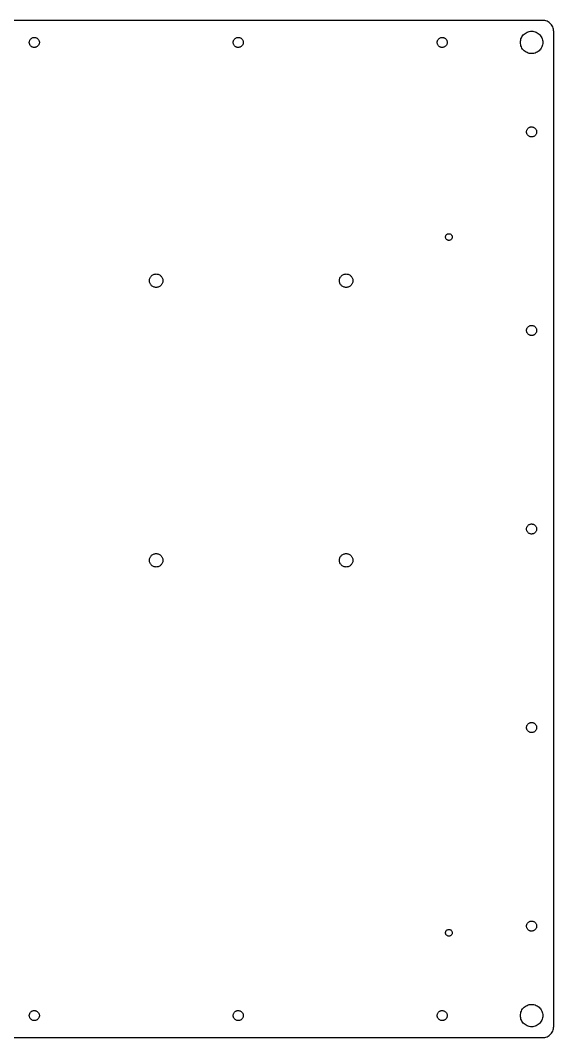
# Model space of a CAD drawing. Header units: metres. Extents: x -232 to 232, y -227 to 227.
# Drawn here: x -6.3 to 232.4, y -227.4 to 227.4 of the extents above; entities that cross this region are included whole.
import ezdxf

# ---------------------------------------------------------------- set-up
doc = ezdxf.new("R2010")
doc.units = ezdxf.units.M

msp = doc.modelspace()

# ---------------------------------------------------------------- linework, layer by layer
for p, q in [((227.375, 227.375), (-227.375, 227.375)), ((227.898, 227.348), (227.375, 227.375)), ((228.415, 227.266), (227.898, 227.348)), ((228.92, 227.13), (228.415, 227.266)), ((229.409, 226.943), (228.92, 227.13)), ((229.875, 226.705), (229.409, 226.943)), ((230.314, 226.42), (229.875, 226.705)), ((230.721, 226.091), (230.314, 226.42)), ((231.091, 225.721), (230.721, 226.091)), ((231.42, 225.314), (231.091, 225.721)), ((231.705, 224.875), (231.42, 225.314)), ((231.943, 224.409), (231.705, 224.875)), ((232.13, 223.92), (231.943, 224.409)), ((232.266, 223.415), (232.13, 223.92)), ((232.348, 222.898), (232.266, 223.415)), ((232.375, 222.375), (232.348, 222.898)), ((-2.1651, 218.112), (-2.08461, 218.347)), ((-2.08461, 218.347), (-1.97881, 218.571)), ((-1.97881, 218.571), (-1.849, 218.782)), ((-1.849, 218.782), (-1.69673, 218.978)), ((-1.69673, 218.978), (-1.52388, 219.155)), ((-1.52388, 219.155), (-1.33252, 219.313)), ((-1.33252, 219.313), (-1.125, 219.449)), ((-1.125, 219.449), (-0.90381, 219.56)), ((-0.90381, 219.56), (-0.67165, 219.647)), ((-0.67165, 219.647), (-0.43134, 219.708)), ((-0.43134, 219.708), (-0.18579, 219.742)), ((-0.18579, 219.742), (0.062, 219.749)), ((0.062, 219.749), (0.30904, 219.729)), ((0.30904, 219.729), (0.55234, 219.681)), ((0.55234, 219.681), (0.78892, 219.607)), ((0.78892, 219.607), (1.01595, 219.508)), ((1.01595, 219.508), (1.23062, 219.384)), ((1.23062, 219.384), (1.43037, 219.237)), ((1.43037, 219.237), (1.61275, 219.069)), ((1.61275, 219.069), (1.77556, 218.882)), ((1.77556, 218.882), (1.91681, 218.678)), ((1.91681, 218.678), (2.03479, 218.46)), ((2.03479, 218.46), (2.12808, 218.231)), ((89.0849, 218.112), (89.1654, 218.347)), ((89.1654, 218.347), (89.2712, 218.571)), ((89.2712, 218.571), (89.401, 218.782)), ((89.401, 218.782), (89.5533, 218.978)), ((89.5533, 218.978), (89.7261, 219.155)), ((89.7261, 219.155), (89.9175, 219.313)), ((89.9175, 219.313), (90.125, 219.449)), ((90.125, 219.449), (90.3462, 219.56)), ((90.3462, 219.56), (90.5783, 219.647)), ((90.5783, 219.647), (90.8186, 219.708)), ((90.8186, 219.708), (91.0642, 219.742)), ((91.0642, 219.742), (91.312, 219.749)), ((91.312, 219.749), (91.559, 219.729)), ((91.559, 219.729), (91.8023, 219.681)), ((91.8023, 219.681), (92.0389, 219.607)), ((92.0389, 219.607), (92.2659, 219.508)), ((92.2659, 219.508), (92.4806, 219.384)), ((92.4806, 219.384), (92.6804, 219.237)), ((92.6804, 219.237), (92.8628, 219.069)), ((92.8628, 219.069), (93.0256, 218.882)), ((93.0256, 218.882), (93.1668, 218.678)), ((93.1668, 218.678), (93.2848, 218.46)), ((93.2848, 218.46), (93.3781, 218.231)), ((180.335, 218.112), (180.415, 218.347)), ((180.415, 218.347), (180.521, 218.571)), ((180.521, 218.571), (180.651, 218.782)), ((180.651, 218.782), (180.803, 218.978)), ((180.803, 218.978), (180.976, 219.155)), ((180.976, 219.155), (181.167, 219.313)), ((181.167, 219.313), (181.375, 219.449)), ((181.375, 219.449), (181.596, 219.56)), ((181.596, 219.56), (181.828, 219.647)), ((181.828, 219.647), (182.069, 219.708)), ((182.069, 219.708), (182.314, 219.742)), ((182.314, 219.742), (182.562, 219.749)), ((182.562, 219.749), (182.809, 219.729)), ((182.809, 219.729), (183.052, 219.681)), ((183.052, 219.681), (183.289, 219.607)), ((183.289, 219.607), (183.516, 219.508)), ((183.516, 219.508), (183.731, 219.384)), ((183.731, 219.384), (183.93, 219.237)), ((183.93, 219.237), (184.113, 219.069)), ((184.113, 219.069), (184.276, 218.882)), ((184.276, 218.882), (184.417, 218.678)), ((184.417, 218.678), (184.535, 218.46)), ((184.535, 218.46), (184.628, 218.231)), ((217.527, 218.023), (217.609, 218.54)), ((217.609, 218.54), (217.745, 219.045)), ((217.745, 219.045), (217.932, 219.534)), ((217.932, 219.534), (218.17, 220)), ((218.17, 220), (218.455, 220.439)), ((218.455, 220.439), (218.784, 220.846)), ((218.784, 220.846), (219.154, 221.216)), ((219.154, 221.216), (219.561, 221.545)), ((219.561, 221.545), (220, 221.83)), ((220, 221.83), (220.466, 222.068)), ((220.466, 222.068), (220.955, 222.255)), ((220.955, 222.255), (221.46, 222.391)), ((221.46, 222.391), (221.977, 222.473)), ((221.977, 222.473), (222.5, 222.5)), ((222.5, 222.5), (223.023, 222.473)), ((223.023, 222.473), (223.54, 222.391)), ((223.54, 222.391), (224.045, 222.255)), ((224.045, 222.255), (224.534, 222.068)), ((224.534, 222.068), (225, 221.83)), ((225, 221.83), (225.439, 221.545)), ((225.439, 221.545), (225.846, 221.216)), ((225.846, 221.216), (226.216, 220.846)), ((226.216, 220.846), (226.545, 220.439)), ((226.545, 220.439), (226.83, 220)), ((226.83, 220), (227.068, 219.534)), ((227.068, 219.534), (227.255, 219.045)), ((227.255, 219.045), (227.391, 218.54)), ((227.391, 218.54), (227.473, 218.023)), ((232.375, -222.375), (232.375, 222.375)), ((-2.24658, 217.624), (-2.2193, 217.87)), ((-2.24658, 217.376), (-2.24658, 217.624)), ((-2.2193, 217.13), (-2.24658, 217.376)), ((-2.2193, 217.87), (-2.1651, 218.112)), ((-2.1651, 216.888), (-2.2193, 217.13)), ((-2.08461, 216.653), (-2.1651, 216.888)), ((-1.97881, 216.429), (-2.08461, 216.653)), ((-1.849, 216.218), (-1.97881, 216.429)), ((-1.69673, 216.022), (-1.849, 216.218)), ((-1.52388, 215.845), (-1.69673, 216.022)), ((-1.33252, 215.687), (-1.52388, 215.845)), ((-1.125, 215.551), (-1.33252, 215.687)), ((-0.90381, 215.44), (-1.125, 215.551)), ((-0.67165, 215.353), (-0.90381, 215.44)), ((-0.43134, 215.292), (-0.67165, 215.353)), ((-0.18579, 215.258), (-0.43134, 215.292)), ((0.062, 215.251), (-0.18579, 215.258)), ((0.30904, 215.271), (0.062, 215.251)), ((0.55234, 215.319), (0.30904, 215.271)), ((0.78892, 215.393), (0.55234, 215.319)), ((1.01595, 215.492), (0.78892, 215.393)), ((1.23062, 215.616), (1.01595, 215.492)), ((1.43037, 215.763), (1.23062, 215.616)), ((1.61275, 215.931), (1.43037, 215.763)), ((1.77556, 216.118), (1.61275, 215.931)), ((1.91681, 216.322), (1.77556, 216.118)), ((2.03479, 216.54), (1.91681, 216.322)), ((2.12808, 216.769), (2.03479, 216.54)), ((2.12808, 218.231), (2.19554, 217.992)), ((2.19554, 217.008), (2.12808, 216.769)), ((2.19554, 217.992), (2.23634, 217.748)), ((2.23634, 217.252), (2.19554, 217.008)), ((2.23634, 217.748), (2.25, 217.5)), ((2.25, 217.5), (2.23634, 217.252)), ((89.0034, 217.624), (89.0307, 217.87)), ((89.0034, 217.376), (89.0034, 217.624)), ((89.0307, 217.13), (89.0034, 217.376)), ((89.0307, 217.87), (89.0849, 218.112)), ((89.0849, 216.888), (89.0307, 217.13)), ((89.1654, 216.653), (89.0849, 216.888)), ((89.2712, 216.429), (89.1654, 216.653)), ((89.401, 216.218), (89.2712, 216.429)), ((89.5533, 216.022), (89.401, 216.218)), ((89.7261, 215.845), (89.5533, 216.022)), ((89.9175, 215.687), (89.7261, 215.845)), ((90.125, 215.551), (89.9175, 215.687)), ((90.3462, 215.44), (90.125, 215.551)), ((90.5783, 215.353), (90.3462, 215.44)), ((90.8186, 215.292), (90.5783, 215.353)), ((91.0642, 215.258), (90.8186, 215.292)), ((91.312, 215.251), (91.0642, 215.258)), ((91.559, 215.271), (91.312, 215.251)), ((91.8023, 215.319), (91.559, 215.271)), ((92.0389, 215.393), (91.8023, 215.319)), ((92.2659, 215.492), (92.0389, 215.393)), ((92.4806, 215.616), (92.2659, 215.492)), ((92.6804, 215.763), (92.4806, 215.616)), ((92.8628, 215.931), (92.6804, 215.763)), ((93.0256, 216.118), (92.8628, 215.931)), ((93.1668, 216.322), (93.0256, 216.118)), ((93.2848, 216.54), (93.1668, 216.322)), ((93.3781, 216.769), (93.2848, 216.54)), ((93.3781, 218.231), (93.4455, 217.992)), ((93.4455, 217.008), (93.3781, 216.769)), ((93.4455, 217.992), (93.4863, 217.748)), ((93.4863, 217.252), (93.4455, 217.008)), ((93.4863, 217.748), (93.5, 217.5)), ((93.5, 217.5), (93.4863, 217.252)), ((180.253, 217.624), (180.281, 217.87)), ((180.253, 217.376), (180.253, 217.624)), ((180.281, 217.13), (180.253, 217.376)), ((180.281, 217.87), (180.335, 218.112)), ((180.335, 216.888), (180.281, 217.13)), ((180.415, 216.653), (180.335, 216.888)), ((180.521, 216.429), (180.415, 216.653)), ((180.651, 216.218), (180.521, 216.429)), ((180.803, 216.022), (180.651, 216.218)), ((180.976, 215.845), (180.803, 216.022)), ((181.167, 215.687), (180.976, 215.845)), ((181.375, 215.551), (181.167, 215.687)), ((181.596, 215.44), (181.375, 215.551)), ((181.828, 215.353), (181.596, 215.44)), ((182.069, 215.292), (181.828, 215.353)), ((182.314, 215.258), (182.069, 215.292)), ((182.562, 215.251), (182.314, 215.258)), ((182.809, 215.271), (182.562, 215.251)), ((183.052, 215.319), (182.809, 215.271)), ((183.289, 215.393), (183.052, 215.319)), ((183.516, 215.492), (183.289, 215.393)), ((183.731, 215.616), (183.516, 215.492)), ((183.93, 215.763), (183.731, 215.616)), ((184.113, 215.931), (183.93, 215.763)), ((184.276, 216.118), (184.113, 215.931)), ((184.417, 216.322), (184.276, 216.118)), ((184.535, 216.54), (184.417, 216.322)), ((184.628, 216.769), (184.535, 216.54)), ((184.628, 218.231), (184.696, 217.992)), ((184.696, 217.008), (184.628, 216.769)), ((184.696, 217.992), (184.736, 217.748)), ((184.736, 217.252), (184.696, 217.008)), ((184.736, 217.748), (184.75, 217.5)), ((184.75, 217.5), (184.736, 217.252)), ((217.5, 217.5), (217.527, 218.023)), ((217.527, 216.977), (217.5, 217.5)), ((217.609, 216.46), (217.527, 216.977)), ((217.745, 215.955), (217.609, 216.46)), ((217.932, 215.466), (217.745, 215.955)), ((218.17, 215), (217.932, 215.466)), ((218.455, 214.561), (218.17, 215)), ((218.784, 214.154), (218.455, 214.561)), ((219.154, 213.784), (218.784, 214.154)), ((219.561, 213.455), (219.154, 213.784)), ((225.846, 213.784), (225.439, 213.455)), ((226.216, 214.154), (225.846, 213.784)), ((226.545, 214.561), (226.216, 214.154)), ((226.83, 215), (226.545, 214.561)), ((227.068, 215.466), (226.83, 215)), ((227.255, 215.955), (227.068, 215.466)), ((227.391, 216.46), (227.255, 215.955)), ((227.473, 216.977), (227.391, 216.46)), ((227.473, 218.023), (227.5, 217.5)), ((227.5, 217.5), (227.473, 216.977)), ((220, 213.17), (219.561, 213.455)), ((220.466, 212.932), (220, 213.17)), ((220.955, 212.745), (220.466, 212.932)), ((221.46, 212.609), (220.955, 212.745)), ((221.977, 212.527), (221.46, 212.609)), ((222.5, 212.5), (221.977, 212.527)), ((223.023, 212.527), (222.5, 212.5)), ((223.54, 212.609), (223.023, 212.527)), ((224.045, 212.745), (223.54, 212.609)), ((224.534, 212.932), (224.045, 212.745)), ((225, 213.17), (224.534, 212.932)), ((225.439, 213.455), (225, 213.17)), ((220.253, 177.624), (220.281, 177.87)), ((220.253, 177.376), (220.253, 177.624)), ((220.281, 177.13), (220.253, 177.376)), ((220.281, 177.87), (220.335, 178.112)), ((220.335, 178.112), (220.415, 178.347)), ((220.415, 178.347), (220.521, 178.571)), ((220.521, 178.571), (220.651, 178.782)), ((220.651, 178.782), (220.803, 178.978)), ((220.803, 178.978), (220.976, 179.155)), ((220.976, 179.155), (221.167, 179.313)), ((221.167, 179.313), (221.375, 179.449)), ((221.375, 179.449), (221.596, 179.56)), ((221.596, 179.56), (221.828, 179.647)), ((221.828, 179.647), (222.069, 179.708)), ((222.069, 179.708), (222.314, 179.742)), ((222.314, 179.742), (222.562, 179.749)), ((222.562, 179.749), (222.809, 179.729)), ((222.809, 179.729), (223.052, 179.681)), ((223.052, 179.681), (223.289, 179.607)), ((223.289, 179.607), (223.516, 179.508)), ((223.516, 179.508), (223.731, 179.384)), ((223.731, 179.384), (223.93, 179.237)), ((223.93, 179.237), (224.113, 179.069)), ((224.113, 179.069), (224.276, 178.882)), ((224.276, 178.882), (224.417, 178.678)), ((224.417, 178.678), (224.535, 178.46)), ((224.535, 178.46), (224.628, 178.231)), ((224.628, 178.231), (224.696, 177.992)), ((224.696, 177.992), (224.736, 177.748)), ((224.736, 177.748), (224.75, 177.5)), ((224.75, 177.5), (224.736, 177.252)), ((220.335, 176.888), (220.281, 177.13)), ((220.415, 176.653), (220.335, 176.888)), ((220.521, 176.429), (220.415, 176.653)), ((220.651, 176.218), (220.521, 176.429)), ((220.803, 176.022), (220.651, 176.218)), ((220.976, 175.845), (220.803, 176.022)), ((221.167, 175.687), (220.976, 175.845)), ((221.375, 175.551), (221.167, 175.687)), ((221.596, 175.44), (221.375, 175.551)), ((221.828, 175.353), (221.596, 175.44)), ((222.069, 175.292), (221.828, 175.353)), ((222.314, 175.258), (222.069, 175.292)), ((222.562, 175.251), (222.314, 175.258)), ((222.809, 175.271), (222.562, 175.251)), ((223.052, 175.319), (222.809, 175.271)), ((223.289, 175.393), (223.052, 175.319)), ((223.516, 175.492), (223.289, 175.393)), ((223.731, 175.616), (223.516, 175.492)), ((223.93, 175.763), (223.731, 175.616)), ((224.113, 175.931), (223.93, 175.763)), ((224.276, 176.118), (224.113, 175.931)), ((224.417, 176.322), (224.276, 176.118)), ((224.535, 176.54), (224.417, 176.322)), ((224.628, 176.769), (224.535, 176.54)), ((224.696, 177.008), (224.628, 176.769)), ((224.736, 177.252), (224.696, 177.008)), ((184.897, 131.874), (185.132, 131.954)), ((185.132, 131.954), (185.376, 131.995)), ((185.376, 131.995), (185.624, 131.995)), ((185.624, 131.995), (185.868, 131.954)), ((185.868, 131.954), (186.103, 131.874)), ((184, 130.5), (184.02, 130.747)), ((184.02, 130.253), (184, 130.5)), ((184.02, 130.747), (184.081, 130.987)), ((184.081, 130.013), (184.02, 130.253)), ((184.081, 130.987), (184.181, 131.214)), ((184.181, 129.786), (184.081, 130.013)), ((184.181, 131.214), (184.316, 131.421)), ((184.316, 129.579), (184.181, 129.786)), ((184.316, 131.421), (184.484, 131.604)), ((184.484, 129.396), (184.316, 129.579)), ((184.484, 131.604), (184.68, 131.756)), ((184.68, 129.244), (184.484, 129.396)), ((184.68, 131.756), (184.897, 131.874)), ((184.897, 129.126), (184.68, 129.244)), ((185.132, 129.046), (184.897, 129.126)), ((185.376, 129.005), (185.132, 129.046)), ((185.624, 129.005), (185.376, 129.005)), ((185.868, 129.046), (185.624, 129.005)), ((186.103, 129.126), (185.868, 129.046)), ((186.103, 131.874), (186.32, 131.756)), ((186.32, 129.244), (186.103, 129.126)), ((186.32, 131.756), (186.516, 131.604)), ((186.516, 129.396), (186.32, 129.244)), ((186.516, 131.604), (186.684, 131.421)), ((186.684, 129.579), (186.516, 129.396)), ((186.684, 131.421), (186.819, 131.214)), ((186.819, 129.786), (186.684, 129.579)), ((186.819, 131.214), (186.919, 130.987)), ((186.919, 130.013), (186.819, 129.786)), ((186.919, 130.987), (186.98, 130.747)), ((186.98, 130.253), (186.919, 130.013)), ((186.98, 130.747), (187, 130.5)), ((187, 130.5), (186.98, 130.253)), ((53, 113.598), (53.2798, 113.741)), ((53.2798, 113.741), (53.5729, 113.853)), ((53.5729, 113.853), (53.8763, 113.934)), ((53.8763, 113.934), (54.1864, 113.984)), ((54.1864, 113.984), (54.5, 114)), ((54.5, 114), (54.8136, 113.984)), ((54.8136, 113.984), (55.1237, 113.934)), ((55.1237, 113.934), (55.427, 113.853)), ((55.427, 113.853), (55.7202, 113.741)), ((55.7202, 113.741), (56, 113.598)), ((138, 113.598), (138.28, 113.741)), ((138.28, 113.741), (138.573, 113.853)), ((138.573, 113.853), (138.876, 113.934)), ((138.876, 113.934), (139.186, 113.984)), ((139.186, 113.984), (139.5, 114)), ((139.5, 114), (139.814, 113.984)), ((139.814, 113.984), (140.124, 113.934)), ((140.124, 113.934), (140.427, 113.853)), ((140.427, 113.853), (140.72, 113.741)), ((140.72, 113.741), (141, 113.598)), ((51.5, 111), (51.5164, 111.314)), ((51.5164, 110.686), (51.5, 111)), ((51.5164, 111.314), (51.5656, 111.624)), ((51.5656, 110.376), (51.5164, 110.686)), ((51.5656, 111.624), (51.6468, 111.927)), ((51.6468, 110.073), (51.5656, 110.376)), ((51.6468, 111.927), (51.7594, 112.22)), ((51.7594, 109.78), (51.6468, 110.073)), ((51.7594, 112.22), (51.9019, 112.5)), ((51.9019, 109.5), (51.7594, 109.78)), ((51.9019, 112.5), (52.0729, 112.763)), ((52.0729, 109.237), (51.9019, 109.5)), ((52.0729, 112.763), (52.2706, 113.007)), ((52.2706, 108.993), (52.0729, 109.237)), ((52.2706, 113.007), (52.4926, 113.229)), ((52.4926, 113.229), (52.7366, 113.427)), ((52.7366, 113.427), (53, 113.598)), ((56, 113.598), (56.2634, 113.427)), ((56.2634, 113.427), (56.5074, 113.229)), ((56.5074, 113.229), (56.7294, 113.007)), ((56.7294, 113.007), (56.927, 112.763)), ((56.927, 109.237), (56.7294, 108.993)), ((56.927, 112.763), (57.0981, 112.5)), ((57.0981, 109.5), (56.927, 109.237)), ((57.0981, 112.5), (57.2406, 112.22)), ((57.2406, 109.78), (57.0981, 109.5)), ((57.2406, 112.22), (57.3532, 111.927)), ((57.3532, 110.073), (57.2406, 109.78)), ((57.3532, 111.927), (57.4344, 111.624)), ((57.4344, 110.376), (57.3532, 110.073)), ((57.4344, 111.624), (57.4836, 111.314)), ((57.4836, 110.686), (57.4344, 110.376)), ((57.4836, 111.314), (57.5, 111)), ((57.5, 111), (57.4836, 110.686)), ((136.5, 111), (136.516, 111.314)), ((136.516, 110.686), (136.5, 111)), ((136.516, 111.314), (136.566, 111.624)), ((136.566, 110.376), (136.516, 110.686)), ((136.566, 111.624), (136.647, 111.927)), ((136.647, 110.073), (136.566, 110.376)), ((136.647, 111.927), (136.759, 112.22)), ((136.759, 109.78), (136.647, 110.073)), ((136.759, 112.22), (136.902, 112.5)), ((136.902, 109.5), (136.759, 109.78)), ((136.902, 112.5), (137.073, 112.763)), ((137.073, 109.237), (136.902, 109.5)), ((137.073, 112.763), (137.271, 113.007)), ((137.271, 108.993), (137.073, 109.237)), ((137.271, 113.007), (137.493, 113.229)), ((137.493, 113.229), (137.737, 113.427)), ((137.737, 113.427), (138, 113.598)), ((141, 113.598), (141.263, 113.427)), ((141.263, 113.427), (141.507, 113.229)), ((141.507, 113.229), (141.729, 113.007)), ((141.729, 113.007), (141.927, 112.763)), ((141.927, 109.237), (141.729, 108.993)), ((141.927, 112.763), (142.098, 112.5)), ((142.098, 109.5), (141.927, 109.237)), ((142.098, 112.5), (142.241, 112.22)), ((142.241, 109.78), (142.098, 109.5)), ((142.241, 112.22), (142.353, 111.927)), ((142.353, 110.073), (142.241, 109.78)), ((142.353, 111.927), (142.434, 111.624)), ((142.434, 110.376), (142.353, 110.073)), ((142.434, 111.624), (142.484, 111.314)), ((142.484, 110.686), (142.434, 110.376)), ((142.484, 111.314), (142.5, 111)), ((142.5, 111), (142.484, 110.686)), ((52.4926, 108.771), (52.2706, 108.993)), ((52.7366, 108.573), (52.4926, 108.771)), ((53, 108.402), (52.7366, 108.573)), ((53.2798, 108.259), (53, 108.402)), ((53.5729, 108.147), (53.2798, 108.259)), ((53.8763, 108.066), (53.5729, 108.147)), ((54.1864, 108.016), (53.8763, 108.066)), ((54.5, 108), (54.1864, 108.016)), ((54.8136, 108.016), (54.5, 108)), ((55.1237, 108.066), (54.8136, 108.016)), ((55.427, 108.147), (55.1237, 108.066)), ((55.7202, 108.259), (55.427, 108.147)), ((56, 108.402), (55.7202, 108.259)), ((56.2634, 108.573), (56, 108.402)), ((56.5074, 108.771), (56.2634, 108.573)), ((56.7294, 108.993), (56.5074, 108.771)), ((137.493, 108.771), (137.271, 108.993)), ((137.737, 108.573), (137.493, 108.771)), ((138, 108.402), (137.737, 108.573)), ((138.28, 108.259), (138, 108.402)), ((138.573, 108.147), (138.28, 108.259)), ((138.876, 108.066), (138.573, 108.147)), ((139.186, 108.016), (138.876, 108.066)), ((139.5, 108), (139.186, 108.016)), ((139.814, 108.016), (139.5, 108)), ((140.124, 108.066), (139.814, 108.016)), ((140.427, 108.147), (140.124, 108.066)), ((140.72, 108.259), (140.427, 108.147)), ((141, 108.402), (140.72, 108.259)), ((141.263, 108.573), (141, 108.402)), ((141.507, 108.771), (141.263, 108.573)), ((141.729, 108.993), (141.507, 108.771)), ((221.828, 90.8974), (222.069, 90.9583)), ((222.069, 90.9583), (222.314, 90.9923)), ((222.314, 90.9923), (222.562, 90.9991)), ((222.562, 90.9991), (222.809, 90.9787)), ((222.809, 90.9787), (223.052, 90.9312)), ((220.253, 88.8739), (220.281, 89.1203)), ((220.253, 88.6261), (220.253, 88.8739)), ((220.281, 88.3797), (220.253, 88.6261)), ((220.281, 89.1203), (220.335, 89.3622)), ((220.335, 88.1378), (220.281, 88.3797)), ((220.335, 89.3622), (220.415, 89.5967)), ((220.415, 87.9033), (220.335, 88.1378)), ((220.415, 89.5967), (220.521, 89.8209)), ((220.521, 87.6791), (220.415, 87.9033)), ((220.521, 89.8209), (220.651, 90.0321)), ((220.651, 87.4679), (220.521, 87.6791)), ((220.651, 90.0321), (220.803, 90.2277)), ((220.803, 87.2723), (220.651, 87.4679)), ((220.803, 90.2277), (220.976, 90.4054)), ((220.976, 87.0946), (220.803, 87.2723)), ((220.976, 90.4054), (221.167, 90.563)), ((221.167, 86.937), (220.976, 87.0946)), ((221.167, 90.563), (221.375, 90.6985)), ((221.375, 86.8014), (221.167, 86.937)), ((221.375, 90.6985), (221.596, 90.8105)), ((221.596, 86.6895), (221.375, 86.8014)), ((221.596, 90.8105), (221.828, 90.8974)), ((221.828, 86.6026), (221.596, 86.6895)), ((222.069, 86.5417), (221.828, 86.6026)), ((222.314, 86.5077), (222.069, 86.5417)), ((222.562, 86.5009), (222.314, 86.5077)), ((222.809, 86.5213), (222.562, 86.5009)), ((223.052, 86.5688), (222.809, 86.5213)), ((223.052, 90.9312), (223.289, 90.8571)), ((223.289, 86.6429), (223.052, 86.5688)), ((223.289, 90.8571), (223.516, 90.7576)), ((223.516, 86.7424), (223.289, 86.6429)), ((223.516, 90.7576), (223.731, 90.6336)), ((223.731, 86.8664), (223.516, 86.7424)), ((223.731, 90.6336), (223.93, 90.4868)), ((223.93, 87.0132), (223.731, 86.8664)), ((223.93, 90.4868), (224.113, 90.3189)), ((224.113, 87.1811), (223.93, 87.0132)), ((224.113, 90.3189), (224.276, 90.132)), ((224.276, 87.368), (224.113, 87.1811)), ((224.276, 90.132), (224.417, 89.9283)), ((224.417, 87.5717), (224.276, 87.368)), ((224.417, 89.9283), (224.535, 89.7102)), ((224.535, 87.7897), (224.417, 87.5717)), ((224.535, 89.7102), (224.628, 89.4806)), ((224.628, 88.0194), (224.535, 87.7897)), ((224.628, 89.4806), (224.696, 89.242)), ((224.696, 88.258), (224.628, 88.0194)), ((224.696, 89.242), (224.736, 88.9975)), ((224.736, 88.5025), (224.696, 88.258)), ((224.736, 88.9975), (224.75, 88.75)), ((224.75, 88.75), (224.736, 88.5025)), ((220.253, 0.12395), (220.281, 0.37033)), ((220.253, -0.12395), (220.253, 0.12395)), ((220.281, 0.37033), (220.335, 0.61223)), ((220.335, 0.61223), (220.415, 0.84669)), ((220.415, 0.84669), (220.521, 1.07088)), ((220.521, 1.07088), (220.651, 1.28206)), ((220.651, 1.28206), (220.803, 1.47769)), ((220.803, 1.47769), (220.976, 1.65536)), ((220.976, 1.65536), (221.167, 1.81296)), ((221.167, 1.81296), (221.375, 1.94855)), ((221.375, 1.94855), (221.596, 2.06049)), ((221.596, 2.06049), (221.828, 2.1474)), ((221.828, 2.1474), (222.069, 2.20825)), ((222.069, 2.20825), (222.314, 2.24231)), ((222.314, 2.24231), (222.562, 2.24915)), ((222.562, 2.24915), (222.809, 2.22867)), ((222.809, 2.22867), (223.052, 2.18114)), ((223.052, 2.18114), (223.289, 2.10715)), ((223.289, 2.10715), (223.516, 2.00757)), ((223.516, 2.00757), (223.731, 1.88362)), ((223.731, 1.88362), (223.93, 1.7368)), ((223.93, 1.7368), (224.113, 1.56891)), ((224.113, 1.56891), (224.276, 1.38197)), ((224.276, 1.38197), (224.417, 1.17825)), ((224.417, 1.17825), (224.535, 0.96024)), ((224.535, 0.96024), (224.628, 0.73056)), ((224.628, 0.73056), (224.696, 0.49202)), ((224.696, 0.49202), (224.736, 0.24751)), ((224.736, 0.24751), (224.75, 0)), ((224.75, 0), (224.736, -0.24751)), ((220.281, -0.37033), (220.253, -0.12395)), ((220.335, -0.61223), (220.281, -0.37033)), ((220.415, -0.84669), (220.335, -0.61223)), ((220.521, -1.07088), (220.415, -0.84669)), ((220.651, -1.28206), (220.521, -1.07088)), ((220.803, -1.47769), (220.651, -1.28206)), ((220.976, -1.65536), (220.803, -1.47769)), ((221.167, -1.81296), (220.976, -1.65536)), ((221.375, -1.94855), (221.167, -1.81296)), ((221.596, -2.06049), (221.375, -1.94855)), ((221.828, -2.1474), (221.596, -2.06049)), ((222.069, -2.20825), (221.828, -2.1474)), ((222.314, -2.24231), (222.069, -2.20825)), ((222.562, -2.24915), (222.314, -2.24231)), ((222.809, -2.22867), (222.562, -2.24915)), ((223.052, -2.18114), (222.809, -2.22867)), ((223.289, -2.10715), (223.052, -2.18114)), ((223.516, -2.00757), (223.289, -2.10715)), ((223.731, -1.88362), (223.516, -2.00757)), ((223.93, -1.7368), (223.731, -1.88362)), ((224.113, -1.56891), (223.93, -1.7368)), ((224.276, -1.38197), (224.113, -1.56891)), ((224.417, -1.17825), (224.276, -1.38197)), ((224.535, -0.96024), (224.417, -1.17825)), ((224.628, -0.73056), (224.535, -0.96024)), ((224.696, -0.49202), (224.628, -0.73056)), ((224.736, -0.24751), (224.696, -0.49202)), ((51.5164, -13.6864), (51.5656, -13.3763)), ((51.5656, -13.3763), (51.6468, -13.0729)), ((51.6468, -13.0729), (51.7594, -12.7798)), ((51.7594, -12.7798), (51.9019, -12.5)), ((51.9019, -12.5), (52.0729, -12.2366)), ((52.0729, -12.2366), (52.2706, -11.9926)), ((52.2706, -11.9926), (52.4926, -11.7706)), ((52.4926, -11.7706), (52.7366, -11.5729)), ((52.7366, -11.5729), (53, -11.4019)), ((53, -11.4019), (53.2798, -11.2594)), ((53.2798, -11.2594), (53.5729, -11.1468)), ((53.5729, -11.1468), (53.8763, -11.0656)), ((53.8763, -11.0656), (54.1864, -11.0164)), ((54.1864, -11.0164), (54.5, -11)), ((54.5, -11), (54.8136, -11.0164)), ((54.8136, -11.0164), (55.1237, -11.0656)), ((55.1237, -11.0656), (55.427, -11.1468)), ((55.427, -11.1468), (55.7202, -11.2594)), ((55.7202, -11.2594), (56, -11.4019)), ((56, -11.4019), (56.2634, -11.5729)), ((56.2634, -11.5729), (56.5074, -11.7706)), ((56.5074, -11.7706), (56.7294, -11.9926)), ((56.7294, -11.9926), (56.927, -12.2366)), ((56.927, -12.2366), (57.0981, -12.5)), ((57.0981, -12.5), (57.2406, -12.7798)), ((57.2406, -12.7798), (57.3532, -13.0729)), ((57.3532, -13.0729), (57.4344, -13.3763)), ((57.4344, -13.3763), (57.4836, -13.6864)), ((136.516, -13.6864), (136.566, -13.3763)), ((136.566, -13.3763), (136.647, -13.0729)), ((136.647, -13.0729), (136.759, -12.7798)), ((136.759, -12.7798), (136.902, -12.5)), ((136.902, -12.5), (137.073, -12.2366)), ((137.073, -12.2366), (137.271, -11.9926)), ((137.271, -11.9926), (137.493, -11.7706)), ((137.493, -11.7706), (137.737, -11.5729)), ((137.737, -11.5729), (138, -11.4019)), ((138, -11.4019), (138.28, -11.2594)), ((138.28, -11.2594), (138.573, -11.1468)), ((138.573, -11.1468), (138.876, -11.0656)), ((138.876, -11.0656), (139.186, -11.0164)), ((139.186, -11.0164), (139.5, -11)), ((139.5, -11), (139.814, -11.0164)), ((139.814, -11.0164), (140.124, -11.0656)), ((140.124, -11.0656), (140.427, -11.1468)), ((140.427, -11.1468), (140.72, -11.2594)), ((140.72, -11.2594), (141, -11.4019)), ((141, -11.4019), (141.263, -11.5729)), ((141.263, -11.5729), (141.507, -11.7706)), ((141.507, -11.7706), (141.729, -11.9926)), ((141.729, -11.9926), (141.927, -12.2366)), ((141.927, -12.2366), (142.098, -12.5)), ((142.098, -12.5), (142.241, -12.7798)), ((142.241, -12.7798), (142.353, -13.0729)), ((142.353, -13.0729), (142.434, -13.3763)), ((142.434, -13.3763), (142.484, -13.6864)), ((51.5, -14), (51.5164, -13.6864)), ((51.5164, -14.3136), (51.5, -14)), ((51.5656, -14.6237), (51.5164, -14.3136)), ((51.6468, -14.927), (51.5656, -14.6237)), ((51.7594, -15.2202), (51.6468, -14.927)), ((51.9019, -15.5), (51.7594, -15.2202)), ((52.0729, -15.7634), (51.9019, -15.5)), ((52.2706, -16.0074), (52.0729, -15.7634)), ((52.4926, -16.2294), (52.2706, -16.0074)), ((52.7366, -16.427), (52.4926, -16.2294)), ((53, -16.5981), (52.7366, -16.427)), ((53.2798, -16.7406), (53, -16.5981)), ((53.5729, -16.8532), (53.2798, -16.7406)), ((53.8763, -16.9344), (53.5729, -16.8532)), ((54.1864, -16.9836), (53.8763, -16.9344)), ((54.5, -17), (54.1864, -16.9836)), ((54.8136, -16.9836), (54.5, -17)), ((55.1237, -16.9344), (54.8136, -16.9836)), ((55.427, -16.8532), (55.1237, -16.9344)), ((55.7202, -16.7406), (55.427, -16.8532)), ((56, -16.5981), (55.7202, -16.7406)), ((56.2634, -16.427), (56, -16.5981)), ((56.5074, -16.2294), (56.2634, -16.427)), ((56.7294, -16.0074), (56.5074, -16.2294)), ((56.927, -15.7634), (56.7294, -16.0074)), ((57.0981, -15.5), (56.927, -15.7634)), ((57.2406, -15.2202), (57.0981, -15.5)), ((57.3532, -14.927), (57.2406, -15.2202)), ((57.4344, -14.6237), (57.3532, -14.927)), ((57.4836, -14.3136), (57.4344, -14.6237)), ((57.4836, -13.6864), (57.5, -14)), ((57.5, -14), (57.4836, -14.3136)), ((136.5, -14), (136.516, -13.6864)), ((136.516, -14.3136), (136.5, -14)), ((136.566, -14.6237), (136.516, -14.3136)), ((136.647, -14.927), (136.566, -14.6237)), ((136.759, -15.2202), (136.647, -14.927)), ((136.902, -15.5), (136.759, -15.2202)), ((137.073, -15.7634), (136.902, -15.5)), ((137.271, -16.0074), (137.073, -15.7634)), ((137.493, -16.2294), (137.271, -16.0074)), ((137.737, -16.427), (137.493, -16.2294)), ((138, -16.5981), (137.737, -16.427)), ((138.28, -16.7406), (138, -16.5981)), ((138.573, -16.8532), (138.28, -16.7406)), ((138.876, -16.9344), (138.573, -16.8532)), ((139.186, -16.9836), (138.876, -16.9344)), ((139.5, -17), (139.186, -16.9836)), ((139.814, -16.9836), (139.5, -17)), ((140.124, -16.9344), (139.814, -16.9836)), ((140.427, -16.8532), (140.124, -16.9344)), ((140.72, -16.7406), (140.427, -16.8532)), ((141, -16.5981), (140.72, -16.7406)), ((141.263, -16.427), (141, -16.5981)), ((141.507, -16.2294), (141.263, -16.427)), ((141.729, -16.0074), (141.507, -16.2294)), ((141.927, -15.7634), (141.729, -16.0074)), ((142.098, -15.5), (141.927, -15.7634)), ((142.241, -15.2202), (142.098, -15.5)), ((142.353, -14.927), (142.241, -15.2202)), ((142.434, -14.6237), (142.353, -14.927)), ((142.484, -14.3136), (142.434, -14.6237)), ((142.484, -13.6864), (142.5, -14)), ((142.5, -14), (142.484, -14.3136)), ((220.253, -88.6261), (220.281, -88.3797)), ((220.253, -88.8739), (220.253, -88.6261)), ((220.281, -89.1203), (220.253, -88.8739)), ((220.281, -88.3797), (220.335, -88.1378)), ((220.335, -89.3622), (220.281, -89.1203)), ((220.335, -88.1378), (220.415, -87.9033)), ((220.415, -89.5967), (220.335, -89.3622)), ((220.415, -87.9033), (220.521, -87.6791)), ((220.521, -89.8209), (220.415, -89.5967)), ((220.521, -87.6791), (220.651, -87.4679)), ((220.651, -90.0321), (220.521, -89.8209)), ((220.651, -87.4679), (220.803, -87.2723)), ((220.803, -90.2277), (220.651, -90.0321)), ((220.803, -87.2723), (220.976, -87.0946)), ((220.976, -90.4054), (220.803, -90.2277)), ((220.976, -87.0946), (221.167, -86.937)), ((221.167, -90.563), (220.976, -90.4054)), ((221.167, -86.937), (221.375, -86.8014)), ((221.375, -90.6985), (221.167, -90.563)), ((221.375, -86.8014), (221.596, -86.6895)), ((221.596, -90.8105), (221.375, -90.6985)), ((221.596, -86.6895), (221.828, -86.6026)), ((221.828, -90.8974), (221.596, -90.8105)), ((221.828, -86.6026), (222.069, -86.5417)), ((222.069, -90.9583), (221.828, -90.8974)), ((222.069, -86.5417), (222.314, -86.5077)), ((222.314, -86.5077), (222.562, -86.5009)), ((222.562, -86.5009), (222.809, -86.5213)), ((222.809, -86.5213), (223.052, -86.5688)), ((223.052, -90.9312), (222.809, -90.9787)), ((223.052, -86.5688), (223.289, -86.6429)), ((223.289, -90.8571), (223.052, -90.9312)), ((223.289, -86.6429), (223.516, -86.7424)), ((223.516, -90.7576), (223.289, -90.8571)), ((223.516, -86.7424), (223.731, -86.8664)), ((223.731, -90.6336), (223.516, -90.7576)), ((223.731, -86.8664), (223.93, -87.0132)), ((223.93, -90.4868), (223.731, -90.6336)), ((223.93, -87.0132), (224.113, -87.1811)), ((224.113, -90.3189), (223.93, -90.4868)), ((224.113, -87.1811), (224.276, -87.368)), ((224.276, -90.132), (224.113, -90.3189)), ((224.276, -87.368), (224.417, -87.5717)), ((224.417, -89.9283), (224.276, -90.132)), ((224.417, -87.5717), (224.535, -87.7897)), ((224.535, -89.7102), (224.417, -89.9283)), ((224.535, -87.7897), (224.628, -88.0194)), ((224.628, -89.4806), (224.535, -89.7102)), ((224.628, -88.0194), (224.696, -88.258)), ((224.696, -89.242), (224.628, -89.4806)), ((224.696, -88.258), (224.736, -88.5025)), ((224.736, -88.9975), (224.696, -89.242)), ((224.736, -88.5025), (224.75, -88.75)), ((224.75, -88.75), (224.736, -88.9975)), ((222.314, -90.9923), (222.069, -90.9583)), ((222.562, -90.9991), (222.314, -90.9923)), ((222.809, -90.9787), (222.562, -90.9991)), ((220.253, -177.376), (220.281, -177.13)), ((220.281, -177.13), (220.335, -176.888)), ((220.335, -176.888), (220.415, -176.653)), ((220.415, -176.653), (220.521, -176.429)), ((220.521, -176.429), (220.651, -176.218)), ((220.651, -176.218), (220.803, -176.022)), ((220.803, -176.022), (220.976, -175.845)), ((220.976, -175.845), (221.167, -175.687)), ((221.167, -175.687), (221.375, -175.551)), ((221.375, -175.551), (221.596, -175.44)), ((221.596, -175.44), (221.828, -175.353)), ((221.828, -175.353), (222.069, -175.292)), ((222.069, -175.292), (222.314, -175.258)), ((222.314, -175.258), (222.562, -175.251)), ((222.562, -175.251), (222.809, -175.271)), ((222.809, -175.271), (223.052, -175.319)), ((223.052, -175.319), (223.289, -175.393)), ((223.289, -175.393), (223.516, -175.492)), ((223.516, -175.492), (223.731, -175.616)), ((223.731, -175.616), (223.93, -175.763)), ((223.93, -175.763), (224.113, -175.931)), ((224.113, -175.931), (224.276, -176.118)), ((224.276, -176.118), (224.417, -176.322)), ((224.417, -176.322), (224.535, -176.54)), ((224.535, -176.54), (224.628, -176.769)), ((224.628, -176.769), (224.696, -177.008)), ((224.696, -177.008), (224.736, -177.252)), ((224.736, -177.252), (224.75, -177.5)), ((184, -180.5), (184.02, -180.253)), ((184.02, -180.747), (184, -180.5)), ((184.02, -180.253), (184.081, -180.013)), ((184.081, -180.987), (184.02, -180.747)), ((184.081, -180.013), (184.181, -179.786)), ((184.181, -181.214), (184.081, -180.987)), ((184.181, -179.786), (184.316, -179.579)), ((184.316, -181.421), (184.181, -181.214)), ((184.316, -179.579), (184.484, -179.396)), ((184.484, -181.604), (184.316, -181.421)), ((184.484, -179.396), (184.68, -179.244)), ((184.68, -181.756), (184.484, -181.604)), ((184.68, -179.244), (184.897, -179.126)), ((184.897, -181.874), (184.68, -181.756)), ((184.897, -179.126), (185.132, -179.046)), ((185.132, -181.954), (184.897, -181.874)), ((185.132, -179.046), (185.376, -179.005)), ((185.376, -179.005), (185.624, -179.005)), ((185.624, -179.005), (185.868, -179.046)), ((185.868, -179.046), (186.103, -179.126)), ((186.103, -181.874), (185.868, -181.954)), ((186.103, -179.126), (186.32, -179.244)), ((186.32, -181.756), (186.103, -181.874)), ((186.32, -179.244), (186.516, -179.396)), ((186.516, -181.604), (186.32, -181.756)), ((186.516, -179.396), (186.684, -179.579)), ((186.684, -181.421), (186.516, -181.604)), ((186.684, -179.579), (186.819, -179.786)), ((186.819, -181.214), (186.684, -181.421)), ((186.819, -179.786), (186.919, -180.013)), ((186.919, -180.987), (186.819, -181.214)), ((186.919, -180.013), (186.98, -180.253)), ((186.98, -180.747), (186.919, -180.987)), ((186.98, -180.253), (187, -180.5)), ((187, -180.5), (186.98, -180.747)), ((220.253, -177.624), (220.253, -177.376)), ((220.281, -177.87), (220.253, -177.624)), ((220.335, -178.112), (220.281, -177.87)), ((220.415, -178.347), (220.335, -178.112)), ((220.521, -178.571), (220.415, -178.347)), ((220.651, -178.782), (220.521, -178.571)), ((220.803, -178.978), (220.651, -178.782)), ((220.976, -179.155), (220.803, -178.978)), ((221.167, -179.313), (220.976, -179.155)), ((221.375, -179.449), (221.167, -179.313)), ((221.596, -179.56), (221.375, -179.449)), ((221.828, -179.647), (221.596, -179.56)), ((222.069, -179.708), (221.828, -179.647)), ((222.314, -179.742), (222.069, -179.708)), ((222.562, -179.749), (222.314, -179.742)), ((222.809, -179.729), (222.562, -179.749)), ((223.052, -179.681), (222.809, -179.729)), ((223.289, -179.607), (223.052, -179.681)), ((223.516, -179.508), (223.289, -179.607)), ((223.731, -179.384), (223.516, -179.508)), ((223.93, -179.237), (223.731, -179.384)), ((224.113, -179.069), (223.93, -179.237)), ((224.276, -178.882), (224.113, -179.069)), ((224.417, -178.678), (224.276, -178.882)), ((224.535, -178.46), (224.417, -178.678)), ((224.628, -178.231), (224.535, -178.46)), ((224.696, -177.992), (224.628, -178.231)), ((224.736, -177.748), (224.696, -177.992)), ((224.75, -177.5), (224.736, -177.748)), ((185.376, -181.995), (185.132, -181.954)), ((185.624, -181.995), (185.376, -181.995)), ((185.868, -181.954), (185.624, -181.995)), ((219.154, -213.784), (219.561, -213.455)), ((219.561, -213.455), (220, -213.17)), ((220, -213.17), (220.466, -212.932)), ((220.466, -212.932), (220.955, -212.745)), ((220.955, -212.745), (221.46, -212.609)), ((221.46, -212.609), (221.977, -212.527)), ((221.977, -212.527), (222.5, -212.5)), ((222.5, -212.5), (223.023, -212.527)), ((223.023, -212.527), (223.54, -212.609)), ((223.54, -212.609), (224.045, -212.745)), ((224.045, -212.745), (224.534, -212.932)), ((224.534, -212.932), (225, -213.17)), ((225, -213.17), (225.439, -213.455)), ((225.439, -213.455), (225.846, -213.784)), ((-2.24658, -217.376), (-2.2193, -217.13)), ((-2.24658, -217.624), (-2.24658, -217.376)), ((-2.2193, -217.87), (-2.24658, -217.624)), ((-2.2193, -217.13), (-2.1651, -216.888)), ((-2.1651, -218.112), (-2.2193, -217.87)), ((-2.1651, -216.888), (-2.08461, -216.653)), ((-2.08461, -218.347), (-2.1651, -218.112)), ((-2.08461, -216.653), (-1.97881, -216.429)), ((-1.97881, -216.429), (-1.849, -216.218)), ((-1.849, -216.218), (-1.69673, -216.022)), ((-1.69673, -216.022), (-1.52388, -215.845)), ((-1.52388, -215.845), (-1.33252, -215.687)), ((-1.33252, -215.687), (-1.125, -215.551)), ((-1.125, -215.551), (-0.90381, -215.44)), ((-0.90381, -215.44), (-0.67165, -215.353)), ((-0.67165, -215.353), (-0.43134, -215.292)), ((-0.43134, -215.292), (-0.18579, -215.258)), ((-0.18579, -215.258), (0.062, -215.251)), ((0.062, -215.251), (0.30904, -215.271)), ((0.30904, -215.271), (0.55234, -215.319)), ((0.55234, -215.319), (0.78892, -215.393)), ((0.78892, -215.393), (1.01595, -215.492)), ((1.01595, -215.492), (1.23062, -215.616)), ((1.23062, -215.616), (1.43037, -215.763)), ((1.43037, -215.763), (1.61275, -215.931)), ((1.61275, -215.931), (1.77556, -216.118)), ((1.77556, -216.118), (1.91681, -216.322)), ((1.91681, -216.322), (2.03479, -216.54)), ((2.03479, -216.54), (2.12808, -216.769)), ((2.12808, -218.231), (2.03479, -218.46)), ((2.12808, -216.769), (2.19554, -217.008)), ((2.19554, -217.992), (2.12808, -218.231)), ((2.19554, -217.008), (2.23634, -217.252)), ((2.23634, -217.748), (2.19554, -217.992)), ((2.23634, -217.252), (2.25, -217.5)), ((2.25, -217.5), (2.23634, -217.748)), ((89.0034, -217.376), (89.0307, -217.13)), ((89.0034, -217.624), (89.0034, -217.376)), ((89.0307, -217.87), (89.0034, -217.624)), ((89.0307, -217.13), (89.0849, -216.888)), ((89.0849, -218.112), (89.0307, -217.87)), ((89.0849, -216.888), (89.1654, -216.653)), ((89.1654, -218.347), (89.0849, -218.112)), ((89.1654, -216.653), (89.2712, -216.429)), ((89.2712, -216.429), (89.401, -216.218)), ((89.401, -216.218), (89.5533, -216.022)), ((89.5533, -216.022), (89.7261, -215.845)), ((89.7261, -215.845), (89.9175, -215.687)), ((89.9175, -215.687), (90.125, -215.551)), ((90.125, -215.551), (90.3462, -215.44)), ((90.3462, -215.44), (90.5783, -215.353)), ((90.5783, -215.353), (90.8186, -215.292)), ((90.8186, -215.292), (91.0642, -215.258)), ((91.0642, -215.258), (91.312, -215.251)), ((91.312, -215.251), (91.559, -215.271)), ((91.559, -215.271), (91.8023, -215.319)), ((91.8023, -215.319), (92.0389, -215.393)), ((92.0389, -215.393), (92.2659, -215.492)), ((92.2659, -215.492), (92.4806, -215.616)), ((92.4806, -215.616), (92.6804, -215.763)), ((92.6804, -215.763), (92.8628, -215.931)), ((92.8628, -215.931), (93.0256, -216.118)), ((93.0256, -216.118), (93.1668, -216.322)), ((93.1668, -216.322), (93.2848, -216.54)), ((93.2848, -216.54), (93.3781, -216.769)), ((93.3781, -218.231), (93.2848, -218.46)), ((93.3781, -216.769), (93.4455, -217.008)), ((93.4455, -217.992), (93.3781, -218.231)), ((93.4455, -217.008), (93.4863, -217.252)), ((93.4863, -217.748), (93.4455, -217.992)), ((93.4863, -217.252), (93.5, -217.5)), ((93.5, -217.5), (93.4863, -217.748)), ((180.253, -217.376), (180.281, -217.13)), ((180.253, -217.624), (180.253, -217.376)), ((180.281, -217.87), (180.253, -217.624)), ((180.281, -217.13), (180.335, -216.888)), ((180.335, -218.112), (180.281, -217.87)), ((180.335, -216.888), (180.415, -216.653)), ((180.415, -218.347), (180.335, -218.112)), ((180.415, -216.653), (180.521, -216.429)), ((180.521, -216.429), (180.651, -216.218)), ((180.651, -216.218), (180.803, -216.022)), ((180.803, -216.022), (180.976, -215.845)), ((180.976, -215.845), (181.167, -215.687)), ((181.167, -215.687), (181.375, -215.551)), ((181.375, -215.551), (181.596, -215.44)), ((181.596, -215.44), (181.828, -215.353)), ((181.828, -215.353), (182.069, -215.292)), ((182.069, -215.292), (182.314, -215.258)), ((182.314, -215.258), (182.562, -215.251)), ((182.562, -215.251), (182.809, -215.271)), ((182.809, -215.271), (183.052, -215.319)), ((183.052, -215.319), (183.289, -215.393)), ((183.289, -215.393), (183.516, -215.492)), ((183.516, -215.492), (183.731, -215.616)), ((183.731, -215.616), (183.93, -215.763)), ((183.93, -215.763), (184.113, -215.931)), ((184.113, -215.931), (184.276, -216.118)), ((184.276, -216.118), (184.417, -216.322)), ((184.417, -216.322), (184.535, -216.54)), ((184.535, -216.54), (184.628, -216.769)), ((184.628, -218.231), (184.535, -218.46)), ((184.628, -216.769), (184.696, -217.008)), ((184.696, -217.992), (184.628, -218.231)), ((184.696, -217.008), (184.736, -217.252)), ((184.736, -217.748), (184.696, -217.992)), ((184.736, -217.252), (184.75, -217.5)), ((184.75, -217.5), (184.736, -217.748)), ((217.5, -217.5), (217.527, -216.977)), ((217.527, -218.023), (217.5, -217.5)), ((217.527, -216.977), (217.609, -216.46)), ((217.609, -218.54), (217.527, -218.023)), ((217.609, -216.46), (217.745, -215.955)), ((217.745, -215.955), (217.932, -215.466)), ((217.932, -215.466), (218.17, -215)), ((218.17, -215), (218.455, -214.561)), ((218.455, -214.561), (218.784, -214.154)), ((218.784, -214.154), (219.154, -213.784)), ((225.846, -213.784), (226.216, -214.154)), ((226.216, -214.154), (226.545, -214.561)), ((226.545, -214.561), (226.83, -215)), ((226.83, -215), (227.068, -215.466)), ((227.068, -215.466), (227.255, -215.955)), ((227.255, -215.955), (227.391, -216.46)), ((227.391, -216.46), (227.473, -216.977)), ((227.473, -218.023), (227.391, -218.54)), ((227.473, -216.977), (227.5, -217.5)), ((227.5, -217.5), (227.473, -218.023)), ((-1.97881, -218.571), (-2.08461, -218.347)), ((-1.849, -218.782), (-1.97881, -218.571)), ((-1.69673, -218.978), (-1.849, -218.782)), ((-1.52388, -219.155), (-1.69673, -218.978)), ((-1.33252, -219.313), (-1.52388, -219.155)), ((-1.125, -219.449), (-1.33252, -219.313)), ((-0.90381, -219.56), (-1.125, -219.449)), ((-0.67165, -219.647), (-0.90381, -219.56)), ((-0.43134, -219.708), (-0.67165, -219.647)), ((-0.18579, -219.742), (-0.43134, -219.708)), ((0.062, -219.749), (-0.18579, -219.742)), ((0.30904, -219.729), (0.062, -219.749)), ((0.55234, -219.681), (0.30904, -219.729)), ((0.78892, -219.607), (0.55234, -219.681)), ((1.01595, -219.508), (0.78892, -219.607)), ((1.23062, -219.384), (1.01595, -219.508)), ((1.43037, -219.237), (1.23062, -219.384)), ((1.61275, -219.069), (1.43037, -219.237)), ((1.77556, -218.882), (1.61275, -219.069)), ((1.91681, -218.678), (1.77556, -218.882)), ((2.03479, -218.46), (1.91681, -218.678)), ((89.2712, -218.571), (89.1654, -218.347)), ((89.401, -218.782), (89.2712, -218.571)), ((89.5533, -218.978), (89.401, -218.782)), ((89.7261, -219.155), (89.5533, -218.978)), ((89.9175, -219.313), (89.7261, -219.155)), ((90.125, -219.449), (89.9175, -219.313)), ((90.3462, -219.56), (90.125, -219.449)), ((90.5783, -219.647), (90.3462, -219.56)), ((90.8186, -219.708), (90.5783, -219.647)), ((91.0642, -219.742), (90.8186, -219.708)), ((91.312, -219.749), (91.0642, -219.742)), ((91.559, -219.729), (91.312, -219.749)), ((91.8023, -219.681), (91.559, -219.729)), ((92.0389, -219.607), (91.8023, -219.681)), ((92.2659, -219.508), (92.0389, -219.607)), ((92.4806, -219.384), (92.2659, -219.508)), ((92.6804, -219.237), (92.4806, -219.384)), ((92.8628, -219.069), (92.6804, -219.237)), ((93.0256, -218.882), (92.8628, -219.069)), ((93.1668, -218.678), (93.0256, -218.882)), ((93.2848, -218.46), (93.1668, -218.678)), ((180.521, -218.571), (180.415, -218.347)), ((180.651, -218.782), (180.521, -218.571)), ((180.803, -218.978), (180.651, -218.782)), ((180.976, -219.155), (180.803, -218.978)), ((181.167, -219.313), (180.976, -219.155)), ((181.375, -219.449), (181.167, -219.313)), ((181.596, -219.56), (181.375, -219.449)), ((181.828, -219.647), (181.596, -219.56)), ((182.069, -219.708), (181.828, -219.647)), ((182.314, -219.742), (182.069, -219.708)), ((182.562, -219.749), (182.314, -219.742)), ((182.809, -219.729), (182.562, -219.749)), ((183.052, -219.681), (182.809, -219.729)), ((183.289, -219.607), (183.052, -219.681)), ((183.516, -219.508), (183.289, -219.607)), ((183.731, -219.384), (183.516, -219.508)), ((183.93, -219.237), (183.731, -219.384)), ((184.113, -219.069), (183.93, -219.237)), ((184.276, -218.882), (184.113, -219.069)), ((184.417, -218.678), (184.276, -218.882)), ((184.535, -218.46), (184.417, -218.678)), ((217.745, -219.045), (217.609, -218.54)), ((217.932, -219.534), (217.745, -219.045)), ((218.17, -220), (217.932, -219.534)), ((218.455, -220.439), (218.17, -220)), ((218.784, -220.846), (218.455, -220.439)), ((219.154, -221.216), (218.784, -220.846)), ((219.561, -221.545), (219.154, -221.216)), ((220, -221.83), (219.561, -221.545)), ((220.466, -222.068), (220, -221.83)), ((220.955, -222.255), (220.466, -222.068)), ((221.46, -222.391), (220.955, -222.255)), ((221.977, -222.473), (221.46, -222.391)), ((222.5, -222.5), (221.977, -222.473)), ((223.023, -222.473), (222.5, -222.5)), ((223.54, -222.391), (223.023, -222.473)), ((224.045, -222.255), (223.54, -222.391)), ((224.534, -222.068), (224.045, -222.255)), ((225, -221.83), (224.534, -222.068)), ((225.439, -221.545), (225, -221.83)), ((225.846, -221.216), (225.439, -221.545)), ((226.216, -220.846), (225.846, -221.216)), ((226.545, -220.439), (226.216, -220.846)), ((226.83, -220), (226.545, -220.439)), ((227.068, -219.534), (226.83, -220)), ((227.255, -219.045), (227.068, -219.534)), ((227.391, -218.54), (227.255, -219.045)), ((232.348, -222.898), (232.375, -222.375)), ((-227.375, -227.375), (227.375, -227.375)), ((227.375, -227.375), (227.898, -227.348)), ((227.898, -227.348), (228.415, -227.266)), ((228.415, -227.266), (228.92, -227.13)), ((228.92, -227.13), (229.409, -226.943)), ((229.409, -226.943), (229.875, -226.705)), ((229.875, -226.705), (230.314, -226.42)), ((230.314, -226.42), (230.721, -226.091)), ((230.721, -226.091), (231.091, -225.721)), ((231.091, -225.721), (231.42, -225.314)), ((231.42, -225.314), (231.705, -224.875)), ((231.705, -224.875), (231.943, -224.409)), ((231.943, -224.409), (232.13, -223.92)), ((232.13, -223.92), (232.266, -223.415)), ((232.266, -223.415), (232.348, -222.898))]:
    msp.add_line(p, q)

doc.saveas('drawing.dxf')
